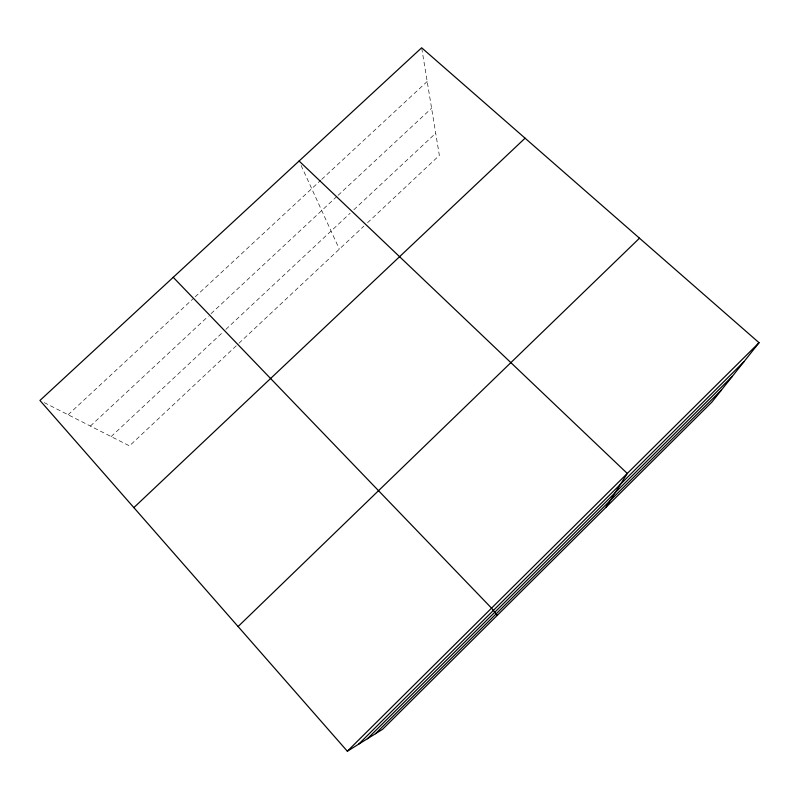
<?xml version="1.0" encoding="UTF-8"?>
<svg xmlns="http://www.w3.org/2000/svg" width="799" height="799" viewBox="0 0 799 799"><rect width="100%" height="100%" fill="white"/><g stroke="black" fill="none" stroke-linecap="round" stroke-linejoin="round"><path stroke-width="0.6" stroke-dasharray="4 3" d="M236.244 345.797L129.468 445.882L44.285 402.646M238.951 343.25L363.895 226.127M367.53 222.721L439.35 155.396L421.852 48.979M111.151 436.584L223.131 331.935M225.857 329.388L350.182 213.183M353.827 209.777L435.705 133.243M90.397 426.047L208.299 316.224M211.016 313.687L337.158 196.184M338.067 195.346L431.59 108.225M68.125 414.751L193.308 298.556M195.126 296.868L320.808 180.214M321.717 179.375L427.195 81.478M301.113 165.443L339.345 249.138"/><path stroke-width="1.2" d="M605.832 507.455L627.285 473.457L299.086 161.018M759.05 342.711L711.889 402.077L382.571 729.307L347.345 751.22L39.95 400.449L421.652 47.78L759.05 342.711L347.345 751.22M358.601 744.219L744.079 361.557M367.39 738.755L732.323 376.349M375.49 733.712L721.437 390.052M238.092 626.546L639.49 238.202M133.862 507.615L525.073 138.187M173.223 277.303L491.545 608.139L497.228 615.37"/></g></svg>
